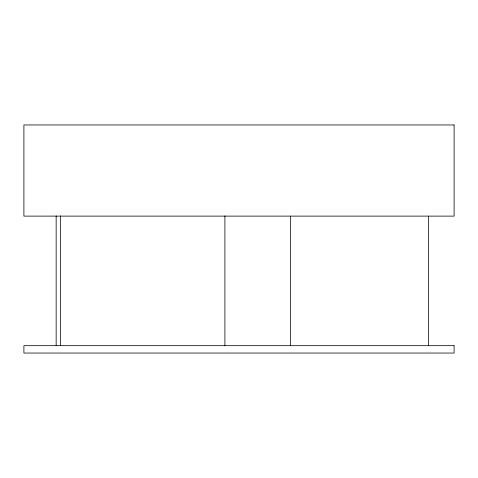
<?xml version="1.0" encoding="UTF-8"?>
<svg xmlns="http://www.w3.org/2000/svg" width="478" height="478" viewBox="0 0 478 478"><rect width="100%" height="100%" fill="white"/><g stroke="black" fill="none" stroke-linecap="round" stroke-linejoin="round"><path stroke-width="0.72" d="M428.551 216.116L428.551 345.678M290.457 216.116L290.457 345.678M224.905 215.901L224.905 345.678M60.419 215.901L60.419 345.678M56.153 215.901L56.153 345.678M454.1 124.955L23.9 124.955L23.9 216.116L454.1 216.116L454.1 124.955M454.1 345.678L23.9 345.678L23.9 353.045L454.1 353.045L454.1 345.678"/></g></svg>
